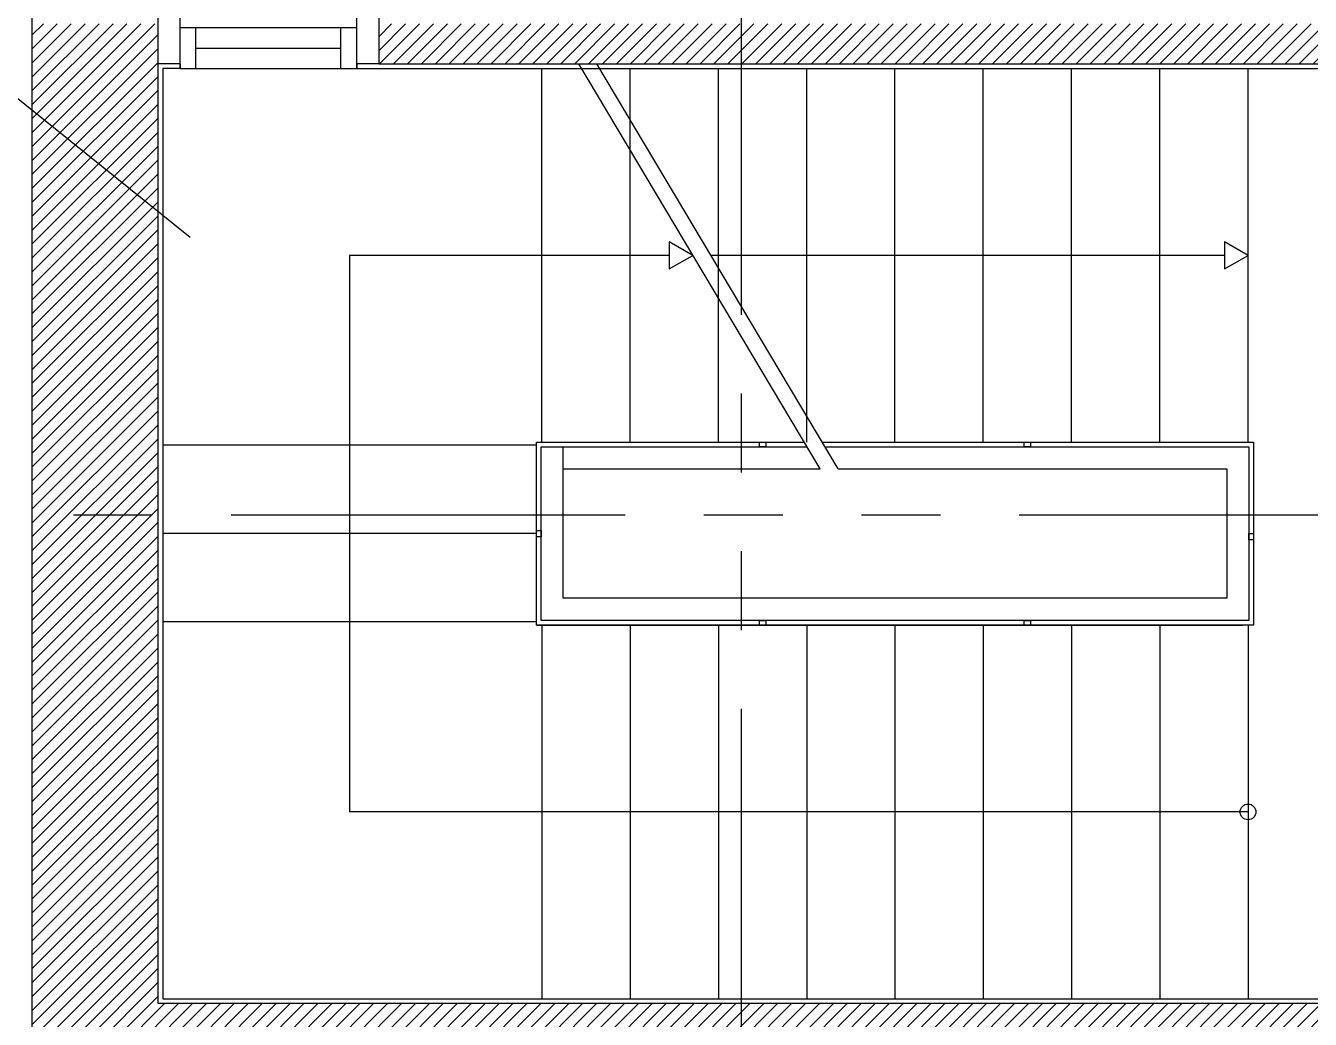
# Model space of a CAD drawing. Extents: x 83 to 143.2, y -2.6 to 70.8.
# Drawn here: x 118.998 to 123.073, y 17 to 20.151 of the extents above; entities that cross this region are included whole.
import ezdxf

# ---------------------------------------------------------------- set-up
doc = ezdxf.new("R2010")
doc.units = 0
doc.header["$MEASUREMENT"] = 0
doc.linetypes.add('AXIS_100$0$A-AXIS$0$PHANTOM', pattern=[2.5, 1.25, -0.25, 0.25, -0.25, 0.25, -0.25])
for name, color, linetype in [('A-ALU', 9, 'CONTINUOUS'), ('A-FLOR-HRAL', 15, 'CONTINUOUS'), ('A-FLOR-STRS', 40, 'CONTINUOUS'), ('A-FLOR-STRS-ARO', 1, 'CONTINUOUS'), ('A-HATCH-CONC', 8, 'CONTINUOUS'), ('A-PLASTER', 8, 'CONTINUOUS'), ('a-revetement', 1, 'CONTINUOUS'), ('AXIS_100$0$A-AXIS-100', 10, 'AXIS_100$0$A-AXIS$0$PHANTOM'), ('S-8TH$0$A-STR 7-8TH', 2, 'CONTINUOUS')]:
    doc.layers.add(name, color=color, linetype=linetype)
pattern_1 = [(45, (91.649424, -3e-10), (-0.022097087, 0.022097087), [])]

# ---------------------------------------------------------------- blocks, each defined once
blk = doc.blocks.new('A$C5D5B19F3')
at = {"layer": 'A-ALU'}
for p, q in [((27.8384, 20.145), (28.3984, 20.145)), ((27.8384, 20.015), (27.8384, 20.145)), ((27.8884, 20.015), (27.8884, 20.145)), ((28.3484, 20.015), (28.3484, 20.145)), ((28.3984, 20.015), (28.3984, 20.145)), ((27.8884, 20.08), (28.3484, 20.08)), ((27.8384, 20.015), (28.3984, 20.015))]:
    blk.add_line(p, q, dxfattribs=at)
blk = doc.blocks.new('A$C307E6C70')
at = {"layer": 'A-ALU'}
blk.add_blockref('A$C5D5B19F3', (0, 0), dxfattribs=at)

msp = doc.modelspace()

# ---------------------------------------------------------------- hatches: boundary and pattern name
at = {"layer": 'A-HATCH-CONC', "ltscale": 4}
h = msp.add_hatch(dxfattribs=at)
h.set_pattern_fill('ANSI31', color=256, scale=0.25, style=0)
h.set_pattern_definition(pattern_1)
h.paths.add_polyline_path([(119.41779, 12.85), (121.56779, 12.85), (121.56779, 13.5), (121.31779, 13.5), (121.31779, 13.1), (121.01779, 13.1), (121.01779, 13.15), (119.41779, 13.15), (119.41779, 16.65), (121.01779, 16.65), (121.01779, 16.7), (121.31779, 16.7), (121.31779, 16.3), (121.56779, 16.3), (121.56779, 16.65), (124.34279, 16.65), (124.34279, 17.15), (124.09279, 17.15), (124.09279, 17.05), (119.41779, 17.05), (119.41779, 20.15658), (119.01779, 20.15658), (119.01779, 3.57), (119.41779, 3.57)])
h = msp.add_hatch(dxfattribs=at)
h.set_pattern_fill('ANSI31', color=256, scale=0.25, style=0)
h.set_pattern_definition(pattern_1)
h.paths.add_polyline_path([(124.34279, 20.03), (125.59279, 20.03), (125.59279, 20.15658), (120.11779, 20.15658), (120.11779, 20.03), (124.09279, 20.03), (124.09279, 18.05), (124.34279, 18.05)])

# ---------------------------------------------------------------- linework, layer by layer
at = {"layer": 'A-FLOR-HRAL'}
for p, q in [((121.51789, 18.7451), (120.75206, 20.03012)), ((121.57548, 18.7451), (120.80964, 20.03012)), ((120.70279, 18.3351), (120.70279, 18.8151)), ((120.70279, 18.7451), (121.51789, 18.7451)), ((121.57548, 18.7451), (122.80779, 18.7451)), ((122.80779, 18.7451), (122.80779, 18.3351)), ((122.80779, 18.3351), (120.70279, 18.3351)), ((120.61779, 18.2501), (122.85779, 18.2501))]:
    msp.add_line(p, q, dxfattribs=at)
for points in [[(121.66482, 18.8301), (122.89279, 18.8301), (122.89279, 18.2501), (120.61779, 18.2501), (120.61779, 18.8301), (121.46724, 18.8301)], [(121.52482, 18.8301), (122.89279, 18.8301), (122.89279, 18.2501), (120.61779, 18.2501), (120.61779, 18.8301), (121.46724, 18.8301)], [(121.52482, 18.8301), (121.60724, 18.8301)], [(121.53376, 18.8151), (122.87779, 18.8151), (122.87779, 18.2651), (120.63279, 18.2651), (120.63279, 18.8151), (121.47618, 18.8151)]]:
    msp.add_lwpolyline(points, dxfattribs=at)
for points in [[(121.32529, 18.8151), (121.32529, 18.8301), (121.34529, 18.8301), (121.34529, 18.8151)], [(122.16529, 18.8151), (122.16529, 18.8301), (122.18529, 18.8301), (122.18529, 18.8151)], [(120.61779, 18.5501), (120.63279, 18.5501), (120.63279, 18.5301), (120.61779, 18.5301)], [(122.87779, 18.5401), (122.89279, 18.5401), (122.89279, 18.5201), (122.87779, 18.5201)], [(121.32529, 18.2501), (121.32529, 18.2651), (121.34529, 18.2651), (121.34529, 18.2501)], [(122.16529, 18.2501), (122.16529, 18.2651), (122.18529, 18.2651), (122.18529, 18.2501)]]:
    msp.add_lwpolyline(points, close=True, dxfattribs=at)
at = {"layer": 'A-FLOR-STRS'}
for p, q in [((120.63529, 18.8301), (120.63529, 20.0151)), ((120.91529, 18.8301), (120.91529, 20.0151)), ((121.19529, 18.8301), (121.19529, 20.0151)), ((121.47529, 18.8301), (121.47529, 20.0151)), ((121.75529, 18.8301), (121.75529, 20.0151)), ((122.03529, 18.8301), (122.03529, 20.0151)), ((122.31529, 18.8301), (122.31529, 20.0151)), ((122.59529, 18.8301), (122.59529, 20.0151)), ((122.87529, 18.8301), (122.87529, 20.0151)), ((120.61779, 18.8201), (119.43279, 18.8201)), ((120.61779, 18.5401), (119.43279, 18.5401)), ((120.61779, 18.2601), (119.43279, 18.2601)), ((120.63529, 18.2501), (120.63529, 17.0651)), ((120.91529, 18.2501), (120.91529, 17.0651)), ((121.19529, 18.2501), (121.19529, 17.0651)), ((121.47529, 18.2501), (121.47529, 17.0651)), ((121.75529, 18.2501), (121.75529, 17.0651)), ((122.03529, 18.2501), (122.03529, 17.0651)), ((122.31529, 18.2501), (122.31529, 17.0651)), ((122.59529, 18.2501), (122.59529, 17.0651)), ((122.87529, 18.2501), (122.87529, 17.0651))]:
    msp.add_line(p, q, dxfattribs=at)
at = {"layer": 'A-FLOR-STRS-ARO'}
for p, q in [((120.02529, 19.4226), (120.02529, 17.6576)), ((121.03913, 19.4226), (120.02529, 19.4226)), ((122.80029, 19.4226), (121.17171, 19.4226)), ((122.87529, 17.6576), (120.02529, 17.6576))]:
    msp.add_line(p, q, dxfattribs=at)
for points in [[(121.11413, 19.4226), (121.03913, 19.4659), (121.03913, 19.3793)], [(122.87529, 19.4226), (122.80029, 19.4659), (122.80029, 19.3793)]]:
    msp.add_lwpolyline(points, close=True, dxfattribs=at)
msp.add_circle((122.87529, 17.6576), 0.025, dxfattribs=at)
at = {"layer": 'A-PLASTER'}
for p, q in [((119.48779, 20.015), (119.43279, 20.015)), ((119.43279, 20.015), (119.43279, 17.065)), ((119.48779, 20.03), (119.48779, 20.015)), ((119.43279, 17.065), (124.07779, 17.065))]:
    msp.add_line(p, q, dxfattribs=at)
msp.add_lwpolyline([(120.04779, 20.03), (120.04779, 20.015), (124.07779, 20.015), (124.07779, 17.065)], dxfattribs=at)
at = {"layer": 'a-revetement', "ltscale": 4}
for p, q in [((119.48779, 20.03), (119.48779, 20.4)), ((120.04779, 20.03), (120.04779, 20.4)), ((119.48779, 20.03), (119.41779, 20.03)), ((120.11779, 20.03), (120.04779, 20.03))]:
    msp.add_line(p, q, dxfattribs=at)
at = {"layer": 'AXIS_100$0$A-AXIS-100'}
for p, q in [((119.51995, 19.47874), (83.73065, 48.26055)), ((121.26779, 32.98435), (121.26779, -1.8346)), ((119.01779, 25.04), (119.01779, -1.68758)), ((89.64942, 18.6), (136.85877, 18.6))]:
    msp.add_line(p, q, dxfattribs=at)
at = {"layer": 'S-8TH$0$A-STR 7-8TH'}
msp.add_lwpolyline([(121.31779, 13.5), (121.31779, 13.1), (121.01779, 13.1), (121.01779, 13.15), (119.41779, 13.15), (119.41779, 16.65), (121.01779, 16.65), (121.01779, 16.7), (121.31779, 16.7), (121.31779, 16.3), (121.56779, 16.3), (121.56779, 16.65), (124.34279, 16.65), (124.34279, 17.15), (124.09279, 17.15), (124.09279, 17.05), (119.41779, 17.05), (119.41779, 20.33), (119.01779, 20.33), (119.01779, 3.57), (119.41779, 3.57), (119.41779, 12.85), (121.56779, 12.85), (121.56779, 13.5)], close=True, dxfattribs=at)
msp.add_lwpolyline([(120.11779, 20.33), (120.11779, 20.03), (124.09279, 20.03), (124.09279, 18.05), (124.34279, 18.05), (124.34279, 20.03), (125.59279, 20.03), (125.59279, 20.33), (120.11779, 20.33)], dxfattribs=at)

# ---------------------------------------------------------------- block references
at = {"layer": 'A-ALU'}
msp.add_blockref('A$C307E6C70', (91.64942, 0), dxfattribs=at)

doc.saveas('drawing.dxf')
